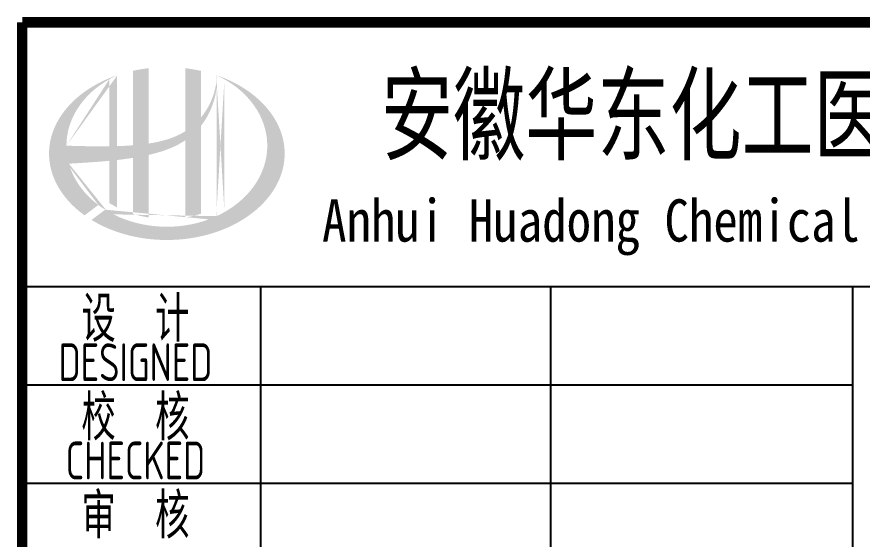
# Model space of a CAD drawing. Extents: x 5136380 to 5447195, y -425726 to -253846.
# Drawn here: x 5293326 to 5296123, y -398084 to -396356 of the extents above; entities that cross this region are included whole.
import ezdxf
from ezdxf.enums import TextEntityAlignment as Align

# ---------------------------------------------------------------- set-up
doc = ezdxf.new("R2010")
doc.units = 0
doc.header["$LTSCALE"] = 1000
doc.header["$MEASUREMENT"] = 0
doc.layers.get('0').update_dxf_attribs({"linetype": 'CONTINUOUS'})
doc.styles.add('AHD', font='sceie.shx', dxfattribs={"width": 0.7, "bigfont": 'sceic.shx'})
doc.styles.add('宋体', font='', dxfattribs={"width": 0.7})
doc.styles.get('宋体').set_extended_font_data('SimSun')

msp = doc.modelspace()

# ---------------------------------------------------------------- hatches: boundary and pattern name
h = msp.add_hatch(color=256)
edge = h.paths.add_edge_path()
edge.add_spline(control_points=[(5293761.3, -396812.6), (5293764.3, -396811.9), (5293767.4, -396811.2), (5293791.9, -396805.3), (5293813.2, -396798.8), (5293850.7, -396783.2), (5293867.2, -396774.7), (5293882.6, -396764.5)], knot_values=[61.629012, 61.629012, 61.629012, 61.629012, 63.330431, 63.330431, 75.353634, 75.353634, 85.398649, 85.398649, 85.398649, 85.398649], degree=3, periodic=0)
edge.add_line((5293882.6, -396764.5), (5293882.6, -397019.6))
edge.add_spline(control_points=[(5293882.6, -397019.6), (5293891.2, -397018.2), (5293899.7, -397016.5), (5293917.1, -397012.5), (5293925.9, -397010.1), (5293934.6, -397007.4)], knot_values=[4.908456, 4.908456, 4.908456, 4.908456, 4.992821, 4.992821, 5.083034, 5.083034, 5.083034, 5.083034], degree=3, periodic=0)
edge.add_line((5293934.6, -397007.4), (5293934.6, -396716.6))
edge.add_spline(control_points=[(5293934.6, -396716.6), (5293938.9, -396711.2), (5293943, -396705.5), (5293956.1, -396685.7), (5293963.9, -396670.7), (5293978.5, -396634.3), (5293984.1, -396612.4), (5293986.5, -396589.7), (5293986.6, -396589.1), (5293986.6, -396588.5)], knot_values=[97.991744, 97.991744, 97.991744, 97.991744, 101.64219, 101.64219, 110.337975, 110.337975, 121.934322, 121.934322, 122.270691, 122.270691, 122.270691, 122.270691], degree=3, periodic=0)
edge.add_line((5293986.6, -396588.5), (5293986.6, -396553.3))
edge.add_spline(control_points=[(5293986.6, -396553.3), (5293986.6, -396557.1), (5293986.4, -396560.9), (5293986.1, -396564.8)], knot_values=[126.194075, 126.194075, 126.194075, 126.194075, 128.396762, 128.396762, 128.396762, 128.396762], degree=3, periodic=0)
edge.add_spline(control_points=[(5293986.1, -396564.8), (5293985.9, -396567.9), (5293985.6, -396571), (5293985.2, -396574.1)], knot_values=[124.417049, 124.417049, 124.417049, 124.417049, 126.194075, 126.194075, 126.194075, 126.194075], degree=3, periodic=0)
edge.add_spline(control_points=[(5293985.2, -396574.1), (5293984.6, -396578.6), (5293983.9, -396583.2), (5293983, -396587.7)], knot_values=[121.80529, 121.80529, 121.80529, 121.80529, 124.417049, 124.417049, 124.417049, 124.417049], degree=3, periodic=0)
edge.add_spline(control_points=[(5293983, -396587.7), (5293981.8, -396593.8), (5293980.3, -396599.9), (5293978.6, -396605.9)], knot_values=[118.31574, 118.31574, 118.31574, 118.31574, 121.80529, 121.80529, 121.80529, 121.80529], degree=3, periodic=0)
edge.add_spline(control_points=[(5293978.6, -396605.9), (5293976.8, -396612), (5293974.8, -396618), (5293972.5, -396623.9)], knot_values=[114.795988, 114.795988, 114.795988, 114.795988, 118.31574, 118.31574, 118.31574, 118.31574], degree=3, periodic=0)
edge.add_spline(control_points=[(5293972.5, -396623.9), (5293970.3, -396629.7), (5293967.8, -396635.5), (5293965.1, -396641.2)], knot_values=[111.329641, 111.329641, 111.329641, 111.329641, 114.795988, 114.795988, 114.795988, 114.795988], degree=3, periodic=0)
edge.add_spline(control_points=[(5293965.1, -396641.2), (5293962.3, -396647), (5293959.3, -396652.6), (5293956.1, -396658.2)], knot_values=[107.79529, 107.79529, 107.79529, 107.79529, 111.329641, 111.329641, 111.329641, 111.329641], degree=3, periodic=0)
edge.add_spline(control_points=[(5293956.1, -396658.2), (5293952.9, -396663.6), (5293949.6, -396668.9), (5293946, -396674)], knot_values=[104.343579, 104.343579, 104.343579, 104.343579, 107.79529, 107.79529, 107.79529, 107.79529], degree=3, periodic=0)
edge.add_spline(control_points=[(5293946, -396674), (5293942.4, -396679.2), (5293938.6, -396684.2), (5293934.6, -396689.1)], knot_values=[100.8507, 100.8507, 100.8507, 100.8507, 104.343579, 104.343579, 104.343579, 104.343579], degree=3, periodic=0)
edge.add_line((5293934.6, -396689.1), (5293934.6, -396534.4))
edge.add_spline(control_points=[(5293934.6, -396534.4), (5293917.6, -396530.6), (5293900.2, -396527.7), (5293882.6, -396525.7)], knot_values=[4.423999, 4.423999, 4.423999, 4.423999, 4.558741, 4.558741, 4.558741, 4.558741], degree=3, periodic=0)
edge.add_line((5293882.6, -396525.7), (5293882.6, -396734.7))
edge.add_spline(control_points=[(5293882.6, -396734.7), (5293846.6, -396757), (5293804.5, -396768.6), (5293761.3, -396775.1)], knot_values=[63.246215, 63.246215, 63.246215, 63.246215, 87.689124, 87.689124, 87.689124, 87.689124], degree=3, periodic=0)
edge.add_line((5293761.3, -396775.1), (5293761.3, -396525.7))
edge.add_spline(control_points=[(5293761.3, -396525.7), (5293743.7, -396527.7), (5293726.3, -396530.6), (5293709.3, -396534.4)], knot_values=[4.866038, 4.866038, 4.866038, 4.866038, 5.000777, 5.000777, 5.000777, 5.000777], degree=3, periodic=0)
edge.add_line((5293709.3, -396534.4), (5293709.3, -396780.8))
edge.add_spline(control_points=[(5293709.3, -396780.8), (5293708.4, -396780.9), (5293691, -396782.2), (5293673.7, -396783.1), (5293657.3, -396783.6)], knot_values=[43.657356, 43.657356, 43.657356, 43.657356, 44.134253, 53.497092, 53.497092, 53.497092, 53.497092], degree=3, periodic=0)
edge.add_line((5293657.3, -396783.6), (5293657.3, -396549))
edge.add_spline(control_points=[(5293657.3, -396549), (5293648.8, -396552), (5293640.4, -396555.1), (5293632.2, -396558.5)], knot_values=[5.14157, 5.14157, 5.14157, 5.14157, 5.212921, 5.212921, 5.212921, 5.212921], degree=3, periodic=0)
edge.add_spline(control_points=[(5293632.2, -396558.5), (5293628.7, -396559.9), (5293625.3, -396561.3), (5293609.2, -396568.4), (5293596.9, -396574.6), (5293585.2, -396581.2)], knot_values=[5.212921, 5.212921, 5.212921, 5.212921, 5.24296, 5.24296, 5.355623, 5.355623, 5.355623, 5.355623], degree=3, periodic=0)
edge.add_spline(control_points=[(5293585.2, -396581.2), (5293577.7, -396585.3), (5293570.5, -396589.7), (5293563.5, -396594.3)], knot_values=[5.355623, 5.355623, 5.355623, 5.355623, 5.426974, 5.426974, 5.426974, 5.426974], degree=3, periodic=0)
edge.add_spline(control_points=[(5293563.5, -396594.3), (5293559.8, -396596.7), (5293556.2, -396599.1), (5293549.4, -396603.9), (5293546.3, -396606.1), (5293543.2, -396608.4)], knot_values=[5.426974, 5.426974, 5.426974, 5.426974, 5.464765, 5.464765, 5.498325, 5.498325, 5.498325, 5.498325], degree=3, periodic=0)
edge.add_spline(control_points=[(5293543.2, -396608.4), (5293530.2, -396618.2), (5293518.2, -396628.7), (5293507.2, -396639.6)], knot_values=[5.498325, 5.498325, 5.498325, 5.498325, 5.641027, 5.641027, 5.641027, 5.641027], degree=3, periodic=0)
edge.add_spline(control_points=[(5293507.2, -396639.6), (5293503.7, -396643.1), (5293500.4, -396646.7), (5293490.1, -396658), (5293483.7, -396665.9), (5293477.8, -396674)], knot_values=[5.641027, 5.641027, 5.641027, 5.641027, 5.686569, 5.686569, 5.783729, 5.783729, 5.783729, 5.783729], degree=3, periodic=0)
edge.add_spline(control_points=[(5293477.8, -396674), (5293470.2, -396684.4), (5293463.6, -396695.1), (5293457, -396707.6), (5293456.2, -396709.2), (5293455.4, -396710.8)], knot_values=[5.783729, 5.783729, 5.783729, 5.783729, 5.908374, 5.908374, 5.92643, 5.92643, 5.92643, 5.92643], degree=3, periodic=0)
edge.add_spline(control_points=[(5293455.4, -396710.8), (5293449.2, -396723.3), (5293444.2, -396736.1), (5293440.4, -396749.1)], knot_values=[5.92643, 5.92643, 5.92643, 5.92643, 6.069132, 6.069132, 6.069132, 6.069132], degree=3, periodic=0)
edge.add_spline(control_points=[(5293440.4, -396749.1), (5293438.8, -396754.7), (5293437.4, -396760.2), (5293434.7, -396773.3), (5293433.6, -396780.8), (5293432.9, -396788.4)], knot_values=[6.069132, 6.069132, 6.069132, 6.069132, 6.130179, 6.130179, 6.211834, 6.211834, 6.211834, 6.211834], degree=3, periodic=0)
edge.add_spline(control_points=[(5293432.9, -396788.4), (5293432.3, -396795), (5293431.9, -396801.6), (5293431.9, -396808.1)], knot_values=[6.211834, 6.211834, 6.211834, 6.211834, 6.283185, 6.283185, 6.283185, 6.283185], degree=3, periodic=0)
edge.add_spline(control_points=[(5293431.9, -396808.1), (5293431.9, -396812.8), (5293432.1, -396817.5), (5293432.4, -396822.1)], knot_values=[6.283185, 6.283185, 6.283185, 6.283185, 6.333655, 6.333655, 6.333655, 6.333655], degree=3, periodic=0)
edge.add_spline(control_points=[(5293432.4, -396822.1), (5293433, -396831.5), (5293434.3, -396840.8), (5293436.2, -396850)], knot_values=[6.333655, 6.333655, 6.333655, 6.333655, 6.434594, 6.434594, 6.434594, 6.434594], degree=3, periodic=0)
edge.add_spline(control_points=[(5293436.2, -396850), (5293436.3, -396850.6), (5293436.4, -396851.2), (5293438.4, -396860.5), (5293440.8, -396869.1), (5293443.7, -396877.6)], knot_values=[6.434594, 6.434594, 6.434594, 6.434594, 6.441278, 6.441278, 6.535532, 6.535532, 6.535532, 6.535532], degree=3, periodic=0)
edge.add_spline(control_points=[(5293443.7, -396877.6), (5293446.8, -396886.7), (5293450.6, -396895.7), (5293455, -396904.6)], knot_values=[6.535532, 6.535532, 6.535532, 6.535532, 6.636471, 6.636471, 6.636471, 6.636471], degree=3, periodic=0)
edge.add_spline(control_points=[(5293455, -396904.6), (5293456.1, -396906.9), (5293457.2, -396909.1), (5293461.9, -396917.9), (5293465.7, -396924.4), (5293469.9, -396930.9)], knot_values=[6.636471, 6.636471, 6.636471, 6.636471, 6.661894, 6.661894, 6.73741, 6.73741, 6.73741, 6.73741], degree=3, periodic=0)
edge.add_spline(control_points=[(5293469.9, -396930.9), (5293475.5, -396939.4), (5293481.7, -396947.8), (5293488.5, -396956)], knot_values=[6.73741, 6.73741, 6.73741, 6.73741, 6.838349, 6.838349, 6.838349, 6.838349], degree=3, periodic=0)
edge.add_spline(control_points=[(5293488.5, -396956), (5293491.4, -396959.6), (5293494.5, -396963.1), (5293501.8, -396971.1), (5293506, -396975.5), (5293510.5, -396979.9)], knot_values=[6.838349, 6.838349, 6.838349, 6.838349, 6.88251, 6.88251, 6.939288, 6.939288, 6.939288, 6.939288], degree=3, periodic=0)
edge.add_spline(control_points=[(5293510.5, -396979.9), (5293518.4, -396987.5), (5293526.8, -396995), (5293535.7, -397002.1)], knot_values=[6.939288, 6.939288, 6.939288, 6.939288, 7.040227, 7.040227, 7.040227, 7.040227], degree=3, periodic=0)
edge.add_spline(control_points=[(5293535.7, -397002.1), (5293540.2, -397005.6), (5293544.8, -397009.1), (5293549.5, -397012.5)], knot_values=[7.040227, 7.040227, 7.040227, 7.040227, 7.090696, 7.090696, 7.090696, 7.090696], degree=3, periodic=0)
edge.add_line((5293549.5, -397012.5), (5293595.1, -396978.3))
edge.add_ellipse((5293821.9, -396782.1), major_axis=(332.5, 0), ratio=0.806676, start_angle=192.819, end_angle=226.9853, ccw=False)
edge.add_spline(control_points=[(5293497.7, -396841.7), (5293509.7, -396840.9), (5293521.8, -396840.2), (5293566.1, -396837.4), (5293598.5, -396835.3), (5293631.3, -396832.1)], knot_values=[11.398263, 11.398263, 11.398263, 11.398263, 18.40729, 18.40729, 37.18094, 37.18094, 37.18094, 37.18094], degree=3, periodic=0)
edge.add_line((5293631.3, -396832.1), (5293631.3, -396971.6))
edge.add_spline(control_points=[(5293631.3, -396971.6), (5293633.1, -396972.8), (5293634.9, -396973.9), (5293643.3, -396979), (5293650.2, -396982.8), (5293657.3, -396986.3)], knot_values=[4.049945, 4.049945, 4.049945, 4.049945, 4.072021, 4.072021, 4.153257, 4.153257, 4.153257, 4.153257], degree=3, periodic=0)
edge.add_line((5293657.3, -396986.3), (5293657.3, -396829.4))
edge.add_spline(control_points=[(5293657.3, -396829.4), (5293673.4, -396827.6), (5293689.6, -396825.4), (5293707, -396822.7), (5293708.1, -396822.6), (5293709.3, -396822.4)], knot_values=[42.135009, 42.135009, 42.135009, 42.135009, 51.307228, 51.307228, 51.948574, 51.948574, 51.948574, 51.948574], degree=3, periodic=0)
edge.add_line((5293709.3, -396822.4), (5293709.3, -397007.4))
edge.add_spline(control_points=[(5293709.3, -397007.4), (5293726.1, -397012.6), (5293743.5, -397016.7), (5293761.3, -397019.6)], knot_values=[4.34174, 4.34174, 4.34174, 4.34174, 4.516316, 4.516316, 4.516316, 4.516316], degree=3, periodic=0)
edge.add_line((5293761.3, -397019.6), (5293761.3, -396812.6))
edge = h.paths.add_edge_path(flags=16)
edge.add_ellipse((5293821.9, -396782.1), major_axis=(332.5, 0), ratio=0.806676, start_angle=124.9875, end_angle=179.999, ccw=False)
edge.add_line((5293631.3, -396562.4), (5293631.3, -396784.2))
edge.add_spline(control_points=[(5293631.3, -396784.2), (5293583.6, -396784.9), (5293536.6, -396783.3), (5293489.4, -396782.1)], knot_values=[11.27373, 11.27373, 11.27373, 11.27373, 38.687513, 38.687513, 38.687513, 38.687513], degree=3, periodic=0)
edge = h.paths.add_edge_path()
edge.add_spline(control_points=[(5293572.5, -397027.7), (5293588.1, -397037.2), (5293604.6, -397045.9), (5293646.9, -397064.5), (5293673.6, -397073.4), (5293728.9, -397086.7), (5293757.7, -397091), (5293815.7, -397094.9), (5293845.1, -397094.4), (5293902.9, -397088.7), (5293931.3, -397083.4), (5293985.8, -397068.4), (5294011.9, -397058.7), (5294060.3, -397035.2), (5294082.7, -397021.5), (5294122.7, -396991.1), (5294140.3, -396974.3), (5294169.9, -396938.5), (5294182, -396919.6), (5294200.2, -396880.5), (5294206.3, -396860.4), (5294212.6, -396819.8), (5294212.8, -396799.3), (5294207, -396758.6), (5294201.1, -396738.3), (5294183.3, -396699), (5294171.4, -396679.9), (5294142, -396643.8), (5294124.5, -396626.8), (5294084.6, -396596), (5294062.2, -396582.1), (5294021.6, -396562.3), (5294004.4, -396555.2), (5293986.6, -396549)], knot_values=[0.886421, 0.886421, 0.886421, 0.886421, 1.040557, 1.040557, 1.261172, 1.261172, 1.481788, 1.481788, 1.702404, 1.702404, 1.92302, 1.92302, 2.143636, 2.143636, 2.364252, 2.364252, 2.584868, 2.584868, 2.805484, 2.805484, 3.026099, 3.026099, 3.246715, 3.246715, 3.46852, 3.46852, 3.690325, 3.690325, 3.91213, 3.91213, 4.133935, 4.133935, 4.283209, 4.283209, 4.283209, 4.283209], degree=3, periodic=0)
edge.add_line((5293986.6, -396549), (5293986.6, -396549.1))
edge.add_spline(control_points=[(5293986.6, -396549.1), (5293986.6, -396550.5), (5293986.6, -396551.9), (5293986.6, -396553.3)], knot_values=[128.396762, 128.396762, 128.396762, 128.396762, 129.192193, 129.192193, 129.192193, 129.192193], degree=3, periodic=0)
edge.add_line((5293986.6, -396553.3), (5293986.6, -397015.2))
edge.add_ellipse((5293821.9, -396782.1), major_axis=(332.5, 0), ratio=0.806676, start_angle=232.1054, end_angle=299.6833, ccw=False)
edge.add_line((5293617.7, -396993.8), (5293572.5, -397027.7))
edge = h.paths.add_edge_path(flags=16)
edge.add_ellipse((5293821.9, -396782.1), major_axis=(332.5, 0), ratio=0.806676, start_angle=304.9875, end_angle=415.0121, ccw=False)
edge.add_line((5294012.6, -397001.9), (5294012.6, -396562.4))

# ---------------------------------------------------------------- linework, layer by layer
for p, q in [((5293343, -397248.5), (5298843, -397248.5)), ((5294133, -398873.5), (5294133, -397248.5)), ((5294133, -398873.5), (5294133, -397248.5)), ((5294133, -398873.5), (5294133, -397248.5)), ((5295093, -398873.5), (5295093, -397248.5)), ((5295093, -398873.5), (5295093, -397248.5)), ((5296093, -398873.5), (5296093, -397248.5)), ((5296093, -398873.5), (5296093, -397248.5)), ((5293343, -397573.5), (5296093, -397573.5)), ((5293343, -397898.5), (5296093, -397898.5))]:
    msp.add_line(p, q)
at = {"const_width": 35}
for points in [[(5302343, -396373.5), (5293343, -396373.5)], [(5293343, -396373.5), (5293343, -399373.5)]]:
    msp.add_lwpolyline(points, dxfattribs=at)

# ---------------------------------------------------------------- texts
for s, height, style, width, p in [('安徽华东化工医药工程有限责任公司', 250, '宋体', 0.7, (5296440.5, -396673.5)), ('Anhui Huadong Chemical & Medical Engineering Co.,Ltd', 140, '宋体', 0.85, (5296440.5, -397048.5)), ('设  计', 150, 'AHD', 0.8, (5293718, -397348.5)), ('设  计', 150, 'AHD', 0.8, (5293718, -397348.5)), ('DESIGNED', 125, 'AHD', 0.8, (5293718, -397498.5)), ('DESIGNED', 125, 'AHD', 0.8, (5293718, -397498.5)), ('校  核', 150, 'AHD', 0.8, (5293718, -397673.5)), ('校  核', 150, 'AHD', 0.8, (5293718, -397673.5)), ('CHECKED', 125, 'AHD', 0.8, (5293718, -397823.5)), ('CHECKED', 125, 'AHD', 0.8, (5293718, -397823.5)), ('审  核', 150, 'AHD', 0.8, (5293718, -397998.5)), ('审  核', 150, 'AHD', 0.8, (5293718, -397998.5))]:
    msp.add_text(s, height=height, dxfattribs=dict(style=style, width=width)).set_placement(p, align=Align.MIDDLE)

doc.saveas('drawing.dxf')
